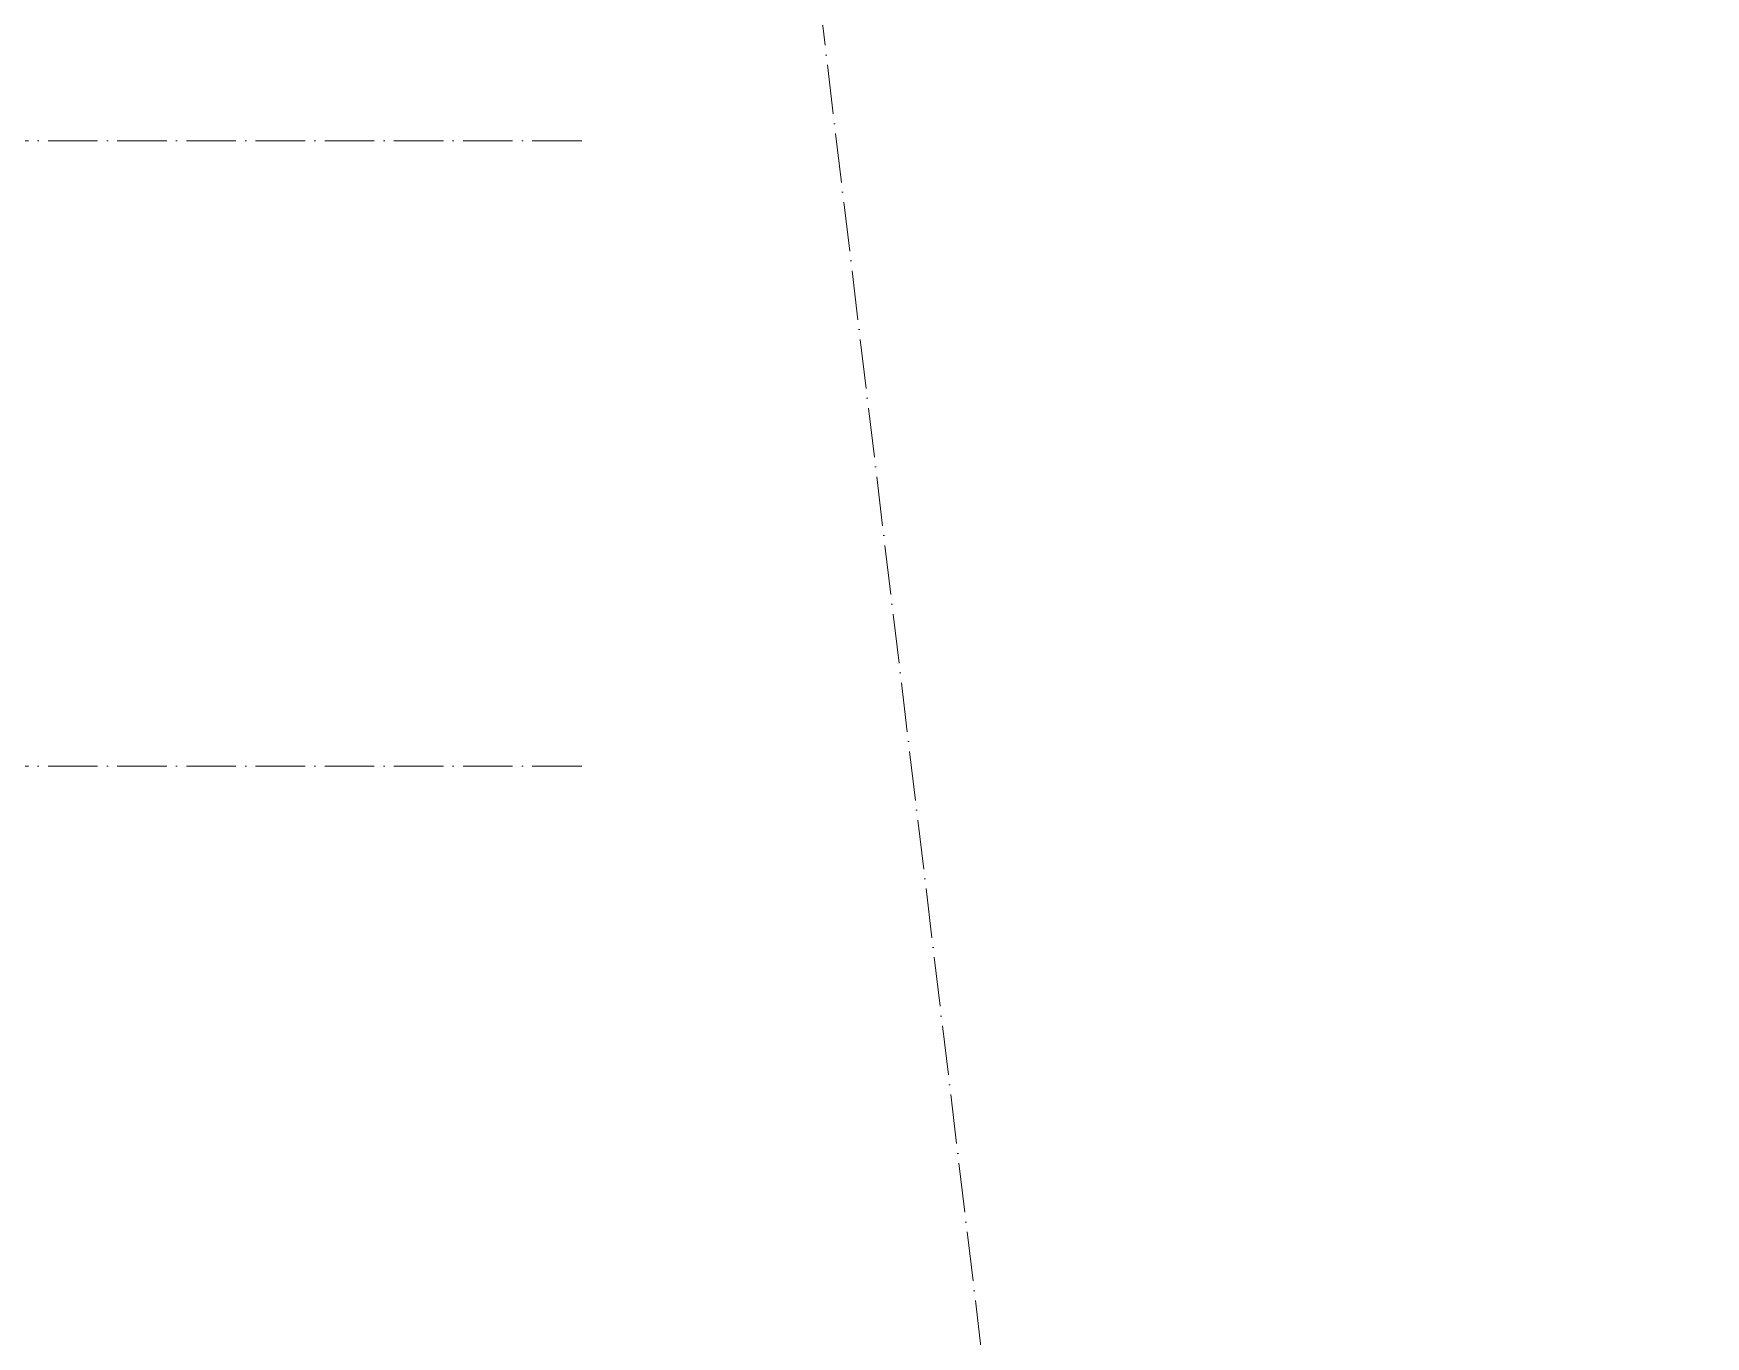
# Model space of a CAD drawing. Header units: millimetres. Extents: x -55734 to 116976, y -16290 to 119094.
# Drawn here: x 47154 to 52233, y 23216 to 27176 of the extents above; entities that cross this region are included whole.
import ezdxf

# ---------------------------------------------------------------- set-up
doc = ezdxf.new("R2010")
doc.units = ezdxf.units.MM
doc.linetypes.add('Grid Line', pattern=[4.2, 3, -0.6, 0, -0.6])
doc.layers.add('TRUC', color=225, linetype='Continuous', lineweight=5)

msp = doc.modelspace()

# ---------------------------------------------------------------- linework, layer by layer
at = {"layer": 'TRUC', "linetype": 'Grid Line', "ltscale": 50}
for p, q in [((48266.20234097668, 37928.56696930041), (52232.95010361465, 4805.719244358341)), ((48819.12251325855, 26849.93651796517), (-19144.89889730067, 26849.93651796526)), ((48819.12251325855, 24949.93651796489), (-21659.52451025686, 24949.93651796499))]:
    msp.add_line(p, q, dxfattribs=at)

doc.saveas('drawing.dxf')
